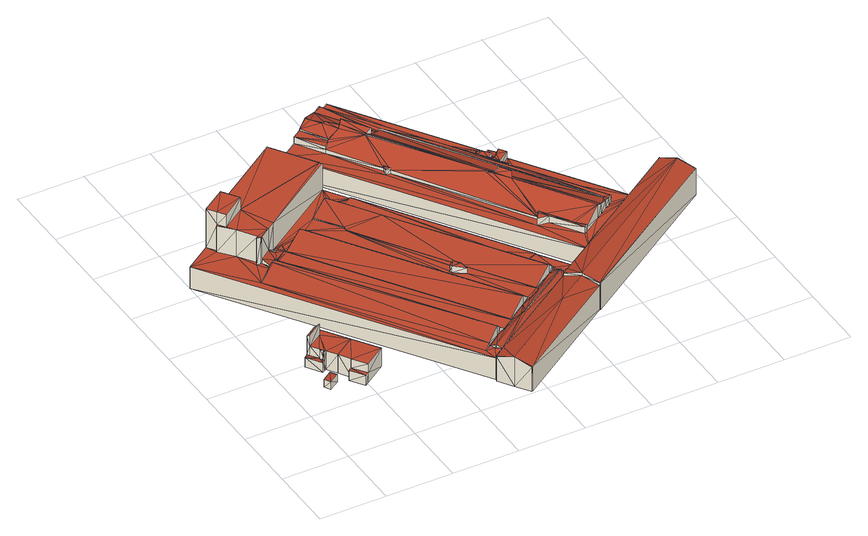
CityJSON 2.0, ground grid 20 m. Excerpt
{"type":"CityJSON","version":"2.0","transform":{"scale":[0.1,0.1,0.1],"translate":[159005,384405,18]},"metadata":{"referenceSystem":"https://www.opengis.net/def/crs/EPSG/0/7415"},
"CityObjects":{
"building1":{"type":"Building","attributes":{"oorspronkelijk_bouwjaar":2013,"status":"Pand in gebruik","geconstateerd":false,"h_maaiveld":18.46,"dak_type":"single horizontal","pw_datum":"2016-12-01","pw_actueel":"yes","pw_bron":"ahn3","reconstructie_methode":"tudelft3d-geoflow","versie_methode":"v21.03.1","kas_warenhuis":false,"ondergronds_type":"above ground","lod11_replace":false,"reconstruction_skipped":false},"geometry":[{"type":"Solid","lod":"2.2","boundaries":[[[[0,1,2]],[[2,1,3]],[[4,1,5]],[[5,1,0]],[[5,0,6]],[[6,0,2]],[[7,3,1]],[[4,7,1]],[[6,2,3]],[[7,6,3]],[[6,7,4]],[[5,6,4]]]],"semantics":{"surfaces":[{"type":"GroundSurface"},{"type":"WallSurface"},{"type":"RoofSurface"}],"values":[[0,0,1,1,1,1,1,1,1,1,2,2]]}}]},
"building2":{"type":"Building","attributes":{"oorspronkelijk_bouwjaar":2013,"status":"Pand in gebruik","geconstateerd":false,"h_maaiveld":18.43,"dak_type":"slanted","pw_datum":"2016-12-01","pw_actueel":"yes","pw_bron":"ahn3","reconstructie_methode":"tudelft3d-geoflow","versie_methode":"v21.03.1","kas_warenhuis":false,"ondergronds_type":"above ground","lod11_replace":false,"reconstruction_skipped":false},"geometry":[{"type":"Solid","lod":"2.2","boundaries":[[[[8,9,10]],[[11,9,12]],[[13,14,12]],[[14,15,11]],[[14,11,12]],[[10,16,8]],[[11,10,9]],[[17,16,10]],[[18,17,10]],[[19,18,20]],[[20,18,11]],[[11,18,10]],[[21,22,23]],[[23,22,24]],[[9,24,12]],[[24,22,12]],[[25,26,18]],[[19,25,18]],[[27,28,26]],[[25,27,26]],[[29,30,31]],[[32,29,31]],[[33,15,34]],[[34,15,14]],[[35,29,36]],[[36,29,37]],[[34,14,13]],[[38,34,13]],[[39,8,16]],[[17,39,16]],[[24,9,39]],[[39,9,8]],[[32,31,40]],[[41,32,40]],[[41,40,28]],[[27,41,28]],[[20,11,33]],[[33,11,15]],[[29,24,30]],[[35,23,29]],[[29,23,24]],[[36,37,21]],[[21,37,22]],[[38,13,12]],[[22,38,12]],[[18,26,17]],[[17,26,40]],[[40,26,28]],[[31,30,39]],[[31,39,40]],[[24,39,30]],[[39,17,40]],[[20,33,34]],[[32,27,37]],[[20,34,37]],[[19,20,27]],[[37,34,38]],[[22,37,38]],[[19,27,25]],[[29,32,37]],[[27,20,37]],[[41,27,32]],[[36,21,35]],[[35,21,23]]]],"semantics":{"surfaces":[{"type":"GroundSurface"},{"type":"WallSurface"},{"type":"RoofSurface"}],"values":[[0,0,0,0,0,0,0,1,1,1,1,1,1,1,1,1,1,1,1,1,1,1,1,1,1,1,1,1,1,1,1,1,1,1,1,1,1,1,1,1,1,1,1,1,1,2,2,2,2,2,2,2,2,2,2,2,2,2,2,2,2,2,2,2]]}}]},
"building3":{"type":"Building","attributes":{"oorspronkelijk_bouwjaar":2013,"status":"Pand in gebruik","geconstateerd":false,"h_maaiveld":18.44,"dak_type":"multiple horizontal","pw_datum":"2016-12-01","pw_actueel":"yes","pw_bron":"ahn3","reconstructie_methode":"tudelft3d-geoflow","versie_methode":"v21.03.1","kas_warenhuis":false,"ondergronds_type":"above ground","lod11_replace":false,"reconstruction_skipped":false},"geometry":[{"type":"Solid","lod":"2.2","boundaries":[[[[14,42,43]],[[44,45,46]],[[46,45,47]],[[15,14,43]],[[45,43,47]],[[43,42,47]],[[33,15,43]],[[48,33,43]],[[49,42,34]],[[34,42,14]],[[50,45,44]],[[51,50,44]],[[51,44,52]],[[52,44,46]],[[48,43,50]],[[53,48,50]],[[50,43,45]],[[34,14,33]],[[33,14,15]],[[54,55,49]],[[49,55,42]],[[42,55,47]],[[53,50,54]],[[54,50,55]],[[52,46,55]],[[55,46,47]],[[54,49,48]],[[53,54,48]],[[48,49,34]],[[33,48,34]],[[55,50,52]],[[52,50,51]]]],"semantics":{"surfaces":[{"type":"GroundSurface"},{"type":"WallSurface"},{"type":"RoofSurface"}],"values":[[0,0,0,0,0,0,1,1,1,1,1,1,1,1,1,1,1,1,1,1,1,1,1,1,1,1,2,2,2,2,2,2]]}}]},
"building4":{"type":"Building","attributes":{"oorspronkelijk_bouwjaar":1949,"status":"Pand in gebruik (niet ingemeten)","geconstateerd":false,"h_maaiveld":18.39,"dak_type":"slanted","pw_datum":"2016-12-01","pw_actueel":"yes","pw_bron":"ahn3","reconstructie_methode":"tudelft3d-geoflow","versie_methode":"v21.03.1","kas_warenhuis":false,"ondergronds_type":"above ground","lod11_replace":false,"reconstruction_skipped":false},"geometry":[{"type":"Solid","lod":"2.2","boundaries":[[[[56,57,58]],[[56,58,59]],[[60,61,62]],[[63,64,65]],[[56,59,66]],[[67,68,63]],[[67,63,69]],[[67,69,70]],[[71,68,67]],[[68,72,63]],[[72,73,74]],[[61,60,75]],[[75,60,76]],[[75,77,74]],[[78,79,80]],[[77,72,74]],[[75,76,77]],[[81,72,77]],[[82,79,83]],[[84,72,81]],[[63,72,84]],[[63,84,64]],[[65,64,85]],[[85,56,66]],[[65,85,66]],[[83,56,85]],[[86,80,79]],[[82,87,79]],[[79,87,86]],[[88,79,78]],[[89,79,88]],[[90,91,83]],[[79,90,83]],[[91,56,83]],[[92,56,93]],[[94,95,96]],[[96,95,85]],[[85,95,83]],[[97,64,98]],[[99,97,98]],[[98,64,84]],[[100,60,101]],[[101,60,62]],[[102,103,104]],[[104,103,68]],[[68,103,72]],[[105,65,106]],[[106,65,66]],[[98,84,107]],[[107,84,81]],[[108,82,95]],[[95,82,83]],[[109,110,111]],[[112,109,111]],[[111,110,113]],[[114,115,116]],[[117,114,116]],[[118,119,120]],[[120,119,121]],[[122,123,124]],[[125,126,124]],[[127,128,129]],[[130,127,129]],[[80,128,78]],[[129,128,80]],[[131,132,133]],[[134,135,136]],[[136,135,137]],[[132,131,138]],[[139,132,138]],[[140,131,141]],[[138,131,140]],[[142,143,144]],[[145,142,144]],[[146,147,148]],[[149,146,148]],[[150,151,152]],[[153,150,152]],[[152,151,154]],[[155,87,108]],[[108,87,82]],[[156,155,157]],[[158,156,157]],[[157,155,159]],[[160,161,162]],[[163,160,162]],[[129,80,164]],[[165,129,164]],[[164,80,86]],[[166,167,168]],[[169,166,168]],[[170,171,172]],[[173,174,100]],[[100,174,60]],[[60,174,76]],[[175,176,177]],[[153,152,175]],[[175,152,176]],[[178,179,180]],[[181,182,183]],[[183,182,184]],[[169,168,185]],[[186,169,185]],[[187,185,188]],[[187,186,185]],[[157,159,162]],[[162,159,189]],[[152,154,190]],[[190,154,191]],[[192,193,194]],[[195,192,194]],[[196,197,198]],[[198,197,199]],[[200,201,197]],[[196,200,197]],[[197,201,202]],[[203,204,205]],[[206,203,205]],[[207,208,150]],[[150,208,151]],[[151,208,209]],[[208,207,210]],[[211,212,210]],[[212,211,213]],[[214,215,201]],[[201,215,202]],[[195,194,216]],[[217,195,216]],[[218,107,219]],[[220,218,219]],[[77,107,81]],[[219,107,77]],[[221,222,102]],[[102,222,103]],[[223,118,117]],[[224,223,117]],[[225,226,227]],[[227,226,228]],[[229,230,231]],[[232,229,231]],[[233,234,235]],[[235,234,236]],[[237,238,128]],[[127,237,128]],[[230,229,239]],[[238,237,239]],[[240,241,242]],[[243,244,245]],[[245,244,246]],[[247,248,249]],[[250,247,249]],[[251,248,252]],[[249,248,251]],[[250,249,253]],[[254,250,253]],[[255,256,105]],[[105,256,65]],[[65,256,63]],[[183,184,107]],[[218,183,107]],[[136,137,257]],[[257,137,258]],[[259,260,261]],[[262,259,261]],[[263,261,264]],[[265,266,267]],[[268,217,267]],[[267,217,216]],[[269,270,265]],[[265,270,266]],[[270,269,271]],[[272,273,274]],[[274,273,275]],[[276,79,277]],[[277,79,89]],[[278,279,280]],[[280,279,281]],[[74,281,75]],[[281,279,75]],[[282,283,284]],[[284,283,285]],[[286,287,288]],[[289,286,288]],[[288,287,290]],[[291,292,293]],[[288,290,293]],[[262,261,294]],[[295,262,294]],[[294,261,263]],[[295,294,296]],[[296,294,297]],[[297,294,298]],[[200,299,201]],[[165,164,300]],[[300,164,301]],[[302,303,304]],[[130,129,304]],[[305,306,307]],[[307,306,308]],[[284,285,309]],[[309,285,310]],[[309,310,286]],[[286,310,287]],[[289,288,311]],[[312,289,311]],[[149,148,313]],[[307,308,282]],[[282,308,283]],[[314,305,315]],[[315,305,316]],[[120,121,115]],[[114,120,115]],[[317,318,319]],[[319,318,320]],[[178,180,321]],[[322,178,321]],[[274,275,128]],[[128,275,78]],[[78,275,88]],[[138,140,209]],[[208,138,209]],[[323,276,324]],[[324,276,325]],[[326,57,56]],[[92,326,56]],[[106,66,59]],[[327,106,59]],[[328,329,330]],[[331,332,333]],[[333,332,334]],[[104,68,71]],[[335,104,71]],[[335,71,67]],[[336,335,67]],[[337,69,63]],[[256,337,63]],[[338,61,279]],[[279,61,75]],[[339,340,174]],[[173,339,174]],[[341,342,204]],[[203,341,204]],[[343,344,342]],[[341,343,342]],[[193,192,179]],[[345,346,268]],[[268,346,217]],[[347,206,348]],[[348,206,205]],[[349,350,351]],[[351,350,352]],[[297,298,351]],[[252,248,353]],[[352,350,353]],[[190,191,302]],[[302,191,303]],[[312,311,339]],[[339,311,340]],[[354,340,355]],[[340,311,355]],[[356,357,358]],[[358,357,359]],[[359,357,360]],[[161,361,362]],[[362,361,363]],[[96,85,64]],[[97,96,64]],[[333,334,364]],[[364,334,365]],[[99,98,247]],[[247,98,248]],[[257,258,259]],[[259,258,260]],[[366,73,103]],[[103,73,72]],[[280,281,305]],[[314,280,305]],[[305,281,306]],[[367,368,278]],[[278,368,279]],[[101,62,338]],[[338,62,61]],[[369,370,225]],[[225,370,226]],[[371,146,372]],[[198,199,146]],[[146,199,147]],[[245,246,373]],[[374,245,373]],[[373,246,375]],[[336,67,376]],[[376,67,70]],[[376,70,69]],[[337,376,69]],[[254,253,255]],[[255,253,256]],[[327,59,58]],[[377,327,58]],[[227,228,378]],[[378,228,379]],[[364,365,118]],[[223,364,118]],[[118,365,119]],[[164,86,155]],[[156,164,155]],[[155,86,87]],[[224,117,380]],[[380,117,381]],[[381,117,116]],[[358,359,355]],[[311,358,355]],[[382,383,243]],[[243,383,244]],[[384,300,301]],[[158,157,384]],[[385,170,166]],[[166,170,167]],[[386,213,387]],[[388,389,390]],[[139,138,390]],[[386,387,388]],[[388,387,389]],[[220,219,345]],[[345,219,346]],[[111,113,391]],[[391,113,392]],[[391,392,369]],[[393,391,369]],[[369,392,370]],[[232,231,394]],[[393,369,394]],[[315,316,367]],[[367,316,368]],[[380,381,272]],[[272,381,273]],[[235,236,395]],[[396,235,395]],[[90,236,91]],[[395,236,90]],[[397,324,331]],[[331,324,332]],[[332,324,325]],[[398,399,397]],[[397,399,324]],[[400,401,402]],[[402,401,403]],[[403,401,404]],[[222,251,405]],[[221,249,222]],[[222,249,251]],[[406,362,382]],[[382,362,383]],[[383,362,363]],[[145,144,406]],[[406,144,362]],[[123,122,407]],[[134,321,135]],[[134,322,321]],[[347,348,408]],[[408,348,409]],[[408,409,410]],[[410,409,411]],[[410,411,344]],[[343,410,344]],[[412,413,414]],[[415,412,414]],[[277,89,275]],[[275,89,88]],[[416,126,417]],[[417,126,125]],[[418,416,417]],[[240,242,413]],[[412,240,413]],[[281,74,366]],[[366,74,73]],[[163,162,419]],[[419,162,420]],[[420,162,189]],[[419,420,161]],[[160,419,161]],[[161,420,361]],[[421,422,328]],[[328,422,329]],[[423,291,421]],[[421,291,422]],[[424,425,291]],[[423,424,291]],[[291,425,292]],[[426,372,427]],[[222,405,428]],[[429,430,428]],[[340,354,357]],[[357,354,360]],[[415,414,356]],[[356,414,357]],[[431,432,433]],[[215,214,433]],[[432,431,429]],[[429,431,430]],[[112,111,141]],[[131,112,141]],[[319,320,399]],[[398,319,399]],[[399,320,434]],[[402,403,317]],[[317,403,318]],[[92,93,94]],[[94,93,95]],[[377,58,326]],[[326,58,57]],[[418,417,385]],[[385,417,170]],[[170,417,171]],[[296,297,181]],[[181,297,182]],[[435,436,143]],[[142,435,143]],[[374,373,435]],[[435,373,436]],[[437,438,439]],[[440,441,439]],[[438,437,442]],[[371,372,425]],[[424,371,425]],[[425,372,426]],[[378,379,443]],[[443,379,444]],[[445,446,233]],[[233,446,234]],[[443,444,445]],[[445,444,446]],[[93,56,236]],[[236,56,91]],[[441,440,349]],[[349,440,350]],[[399,434,404]],[[401,399,404]],[[396,395,400]],[[400,395,401]],[[395,90,276]],[[323,395,276]],[[276,90,79]],[[219,77,76]],[[174,219,76]],[[187,188,416]],[[416,188,126]],[[373,375,110]],[[109,373,110]],[[336,447,221]],[[249,447,253]],[[249,221,447]],[[221,102,104]],[[104,335,336]],[[221,104,336]],[[211,177,384]],[[109,133,144]],[[389,133,390]],[[139,390,132]],[[390,133,132]],[[211,162,161]],[[389,362,133]],[[387,362,389]],[[153,175,211]],[[150,153,210]],[[211,157,162]],[[150,210,207]],[[153,211,210]],[[175,177,211]],[[211,384,157]],[[384,177,300]],[[213,211,161]],[[213,161,387]],[[161,362,387]],[[144,143,109]],[[144,133,362]],[[436,109,143]],[[436,373,109]],[[412,415,356]],[[240,356,358]],[[240,412,356]],[[241,293,427]],[[293,426,427]],[[292,425,293]],[[425,426,293]],[[241,358,311]],[[288,293,241]],[[288,241,311]],[[240,358,241]],[[294,263,264]],[[202,215,197]],[[197,215,433]],[[432,429,433]],[[429,197,433]],[[442,123,407]],[[437,125,124]],[[294,351,298]],[[349,351,294]],[[448,441,449]],[[417,441,448]],[[172,417,448]],[[294,264,449]],[[449,441,349]],[[294,449,349]],[[171,417,172]],[[417,439,441]],[[439,417,437]],[[417,125,437]],[[437,124,123]],[[437,123,442]],[[407,197,429]],[[442,407,429]],[[313,147,407]],[[148,147,313]],[[147,199,407]],[[199,197,407]],[[120,114,118]],[[118,114,117]],[[250,254,247]],[[92,96,377]],[[247,254,97]],[[92,377,326]],[[94,96,92]],[[96,254,377]],[[97,254,96]],[[99,247,97]],[[327,377,105]],[[106,327,105]],[[105,377,254]],[[255,105,254]],[[289,312,286]],[[100,339,173]],[[100,101,368]],[[101,338,368]],[[338,279,368]],[[368,312,339]],[[316,282,368]],[[286,312,284]],[[100,368,339]],[[309,286,284]],[[316,305,307]],[[282,312,368]],[[307,282,316]],[[284,312,282]],[[111,393,394]],[[303,191,304]],[[111,231,141]],[[151,127,191]],[[111,391,393]],[[231,111,394]],[[140,141,231]],[[140,231,230]],[[140,230,209]],[[130,304,127]],[[230,239,209]],[[237,151,209]],[[239,237,209]],[[127,151,237]],[[191,127,304]],[[154,151,191]],[[116,277,381]],[[381,277,273]],[[273,277,275]],[[121,276,115]],[[365,334,119]],[[115,276,277]],[[116,115,277]],[[121,334,276]],[[325,276,332]],[[334,121,119]],[[332,276,334]],[[256,253,447]],[[337,447,336]],[[337,256,447]],[[337,336,376]],[[218,220,271]],[[267,345,268]],[[266,220,345]],[[266,345,267]],[[270,220,266]],[[183,218,271]],[[271,220,270]],[[342,344,260]],[[260,344,411]],[[409,167,411]],[[348,167,409]],[[261,172,264]],[[167,170,411]],[[172,448,264]],[[448,449,264]],[[170,261,411]],[[170,172,261]],[[261,260,411]],[[297,351,182]],[[98,352,353]],[[182,351,352]],[[182,107,184]],[[98,353,248]],[[182,352,98]],[[182,98,107]],[[129,165,304]],[[176,302,300]],[[300,302,165]],[[165,302,304]],[[302,176,190]],[[177,176,300]],[[176,152,190]],[[322,265,267]],[[194,193,216]],[[216,193,267]],[[269,295,183]],[[193,179,178]],[[193,178,267]],[[178,322,267]],[[322,450,265]],[[450,269,265]],[[295,269,450]],[[296,183,295]],[[183,271,269]],[[181,183,296]],[[416,418,187]],[[187,418,186]],[[318,403,404]],[[320,318,434]],[[434,318,404]],[[158,384,156]],[[156,301,164]],[[156,384,301]],[[386,388,390]],[[213,390,138]],[[213,386,390]],[[213,208,210]],[[213,138,208]],[[212,213,210]],[[315,367,314]],[[314,278,280]],[[314,367,278]],[[406,243,145]],[[406,382,243]],[[243,245,435]],[[142,243,435]],[[435,245,374]],[[145,243,142]],[[378,443,232]],[[233,319,443]],[[445,233,443]],[[402,396,400]],[[235,396,402]],[[235,402,233]],[[317,319,233]],[[402,317,233]],[[319,364,443]],[[364,331,333]],[[398,397,319]],[[397,331,364]],[[397,364,319]],[[128,380,272]],[[272,274,128]],[[238,380,128]],[[232,225,227]],[[394,369,225]],[[238,239,380]],[[229,224,380]],[[239,229,380]],[[232,394,225]],[[378,232,227]],[[223,224,229]],[[443,223,229]],[[443,364,223]],[[232,443,229]],[[408,410,343]],[[203,408,341]],[[341,408,343]],[[206,408,203]],[[347,408,206]],[[133,109,112]],[[131,133,112]],[[340,357,414]],[[204,258,205]],[[174,135,321]],[[414,413,185]],[[135,340,168]],[[180,174,321]],[[174,180,179]],[[192,219,179]],[[346,219,192]],[[346,192,195]],[[346,195,217]],[[219,174,179]],[[340,135,174]],[[340,414,185]],[[413,242,188]],[[185,413,188]],[[168,340,185]],[[205,258,348]],[[137,168,258]],[[348,258,167]],[[135,168,137]],[[167,258,168]],[[204,342,260]],[[258,204,260]],[[419,160,163]],[[360,354,359]],[[359,354,355]],[[281,366,308]],[[433,214,201]],[[290,310,329]],[[428,103,222]],[[430,431,428]],[[431,433,299]],[[428,431,103]],[[299,433,201]],[[103,431,299]],[[103,299,330]],[[310,290,287]],[[103,330,366]],[[291,329,422]],[[293,329,291]],[[306,281,308]],[[290,329,293]],[[283,366,330]],[[310,283,330]],[[329,310,330]],[[283,310,285]],[[308,366,283]],[[166,186,418]],[[166,169,186]],[[166,418,385]],[[330,299,200]],[[196,421,200]],[[328,330,421]],[[424,423,196]],[[421,330,200]],[[423,421,196]],[[241,427,242]],[[427,188,242]],[[372,188,427]],[[372,126,188]],[[146,126,372]],[[149,126,146]],[[124,126,149]],[[124,149,313]],[[124,313,407]],[[124,407,122]],[[198,424,196]],[[146,371,198]],[[198,371,424]],[[108,95,383]],[[189,159,420]],[[236,234,446]],[[155,108,159]],[[446,444,379]],[[236,446,379]],[[236,379,93]],[[228,226,93]],[[379,228,93]],[[226,370,392]],[[392,113,93]],[[226,392,93]],[[113,110,93]],[[110,95,93]],[[375,95,110]],[[246,95,375]],[[244,383,246]],[[383,95,246]],[[363,361,383]],[[420,108,383]],[[361,420,383]],[[159,108,420]],[[401,395,399]],[[399,323,324]],[[399,395,323]],[[438,442,439]],[[428,442,429]],[[350,251,353]],[[428,405,442]],[[405,440,442]],[[251,350,440]],[[252,353,251]],[[440,439,442]],[[251,440,405]],[[257,259,450]],[[295,259,262]],[[295,450,259]],[[450,136,257]],[[322,136,450]],[[134,136,322]]]],"semantics":{"surfaces":[{"type":"GroundSurface"},{"type":"WallSurface"},{"type":"RoofSurface"}],"values":[[0,0,0,0,0,0,0,0,0,0,0,0,0,0,0,0,0,0,0,0,0,0,0,0,0,0,0,0,0,0,0,0,0,0,1,1,1,1,1,1,1,1,1,1,1,1,1,1,1,1,1,1,1,1,1,1,1,1,1,1,1,1,1,1,1,1,1,1,1,1,1,1,1,1,1,1,1,1,1,1,1,1,1,1,1,1,1,1,1,1,1,1,1,1,1,1,1,1,1,1,1,1,1,1,1,1,1,1,1,1,1,1,1,1,1,1,1,1,1,1,1,1,1,1,1,1,1,1,1,1,1,1,1,1,1,1,1,1,1,1,1,1,1,1,1,1,1,1,1,1,1,1,1,1,1,1,1,1,1,1,1,1,1,1,1,1,1,1,1,1,1,1,1,1,1,1,1,1,1,1,1,1,1,1,1,1,1,1,1,1,1,1,1,1,1,1,1,1,1,1,1,1,1,1,1,1,1,1,1,1,1,1,1,1,1,1,1,1,1,1,1,1,1,1,1,1,1,1,1,1,1,1,1,1,1,1,1,1,1,1,1,1,1,1,1,1,1,1,1,1,1,1,1,1,1,1,1,1,1,1,1,1,1,1,1,1,1,1,1,1,1,1,1,1,1,1,1,1,1,1,1,1,1,1,1,1,1,1,1,1,1,1,1,1,1,1,1,1,1,1,1,1,1,1,1,1,1,1,1,1,1,1,1,1,1,1,1,1,1,1,1,1,1,1,1,1,1,1,1,1,1,1,1,1,1,1,1,1,1,1,1,1,1,1,1,1,1,1,1,1,1,1,1,1,1,1,1,1,1,1,1,1,1,1,1,1,1,1,1,1,1,1,1,1,1,1,1,1,1,1,1,1,1,1,1,1,1,1,1,1,1,1,1,1,1,1,1,1,1,1,1,1,1,1,1,1,1,1,1,1,1,1,1,1,1,1,1,1,1,1,1,1,1,1,1,1,1,1,1,1,1,1,1,1,1,1,1,1,1,1,1,1,1,1,1,1,1,1,2,2,2,2,2,2,2,2,2,2,2,2,2,2,2,2,2,2,2,2,2,2,2,2,2,2,2,2,2,2,2,2,2,2,2,2,2,2,2,2,2,2,2,2,2,2,2,2,2,2,2,2,2,2,2,2,2,2,2,2,2,2,2,2,2,2,2,2,2,2,2,2,2,2,2,2,2,2,2,2,2,2,2,2,2,2,2,2,2,2,2,2,2,2,2,2,2,2,2,2,2,2,2,2,2,2,2,2,2,2,2,2,2,2,2,2,2,2,2,2,2,2,2,2,2,2,2,2,2,2,2,2,2,2,2,2,2,2,2,2,2,2,2,2,2,2,2,2,2,2,2,2,2,2,2,2,2,2,2,2,2,2,2,2,2,2,2,2,2,2,2,2,2,2,2,2,2,2,2,2,2,2,2,2,2,2,2,2,2,2,2,2,2,2,2,2,2,2,2,2,2,2,2,2,2,2,2,2,2,2,2,2,2,2,2,2,2,2,2,2,2,2,2,2,2,2,2,2,2,2,2,2,2,2,2,2,2,2,2,2,2,2,2,2,2,2,2,2,2,2,2,2,2,2,2,2,2,2,2,2,2,2,2,2,2,2,2,2,2,2,2,2,2,2,2,2,2,2,2,2,2,2,2,2,2,2,2,2,2,2,2,2,2,2,2,2,2,2,2,2,2,2,2,2,2,2,2,2,2,2,2,2,2,2,2,2,2,2,2,2,2,2,2,2,2,2,2,2,2,2,2,2,2,2,2,2,2,2]]}}]}
},
"vertices":[
[92,293,5],[122,313,5],[104,275,5],[134,295,5],[122,313,30],[92,293,30],[104,275,29],[134,295,29],
[93,394,4],[104,402,4],[129,355,4],[135,358,4],[138,425,4],[168,445,4],[218,371,4],[155,329,4],[122,350,4],[122,350,36],[129,355,36],[129,355,65],[135,358,65],[138,425,97],[138,425,65],[104,402,97],[104,402,36],[127,358,65],[127,358,36],[132,362,65],[132,362,36],[109,395,65],[109,395,36],[124,373,36],[124,373,65],[155,329,65],[218,371,65],[109,395,101],[155,427,100],[155,427,65],[168,445,65],[93,394,36],[124,369,36],[124,369,65],
[268,297,4],[177,295,4],[165,287,4],[175,294,4],[192,246,4],[204,254,4],[177,295,65],[268,297,65],[175,294,36],[165,287,37],[192,246,36],[175,294,65],[204,254,65],[204,254,36],
[1169,542,4],[1294,626,4],[1323,582,4],[1353,538,4],[463,966,4],[378,1094,4],[463,967,4],[888,229,4],[878,347,4],[889,230,4],[891,228,4],[528,50,4],[502,96,4],[561,9,4],[557,7,4],[499,94,4],[500,99,4],[0,840,4],[79,893,4],[149,940,4],[468,959,4],[514,891,4],[605,1246,4],[931,896,4],[561,1216,4],[815,440,4],[457,1146,4],[954,401,4],[877,348,4],[956,399,4],[535,1199,4],[509,1181,4],[631,1263,4],[668,1288,4],[948,871,4],[962,851,4],[1169,542,91],[1169,542,66],[954,401,90],[954,401,66],[956,399,91],[878,347,91],[877,348,75],[877,348,90],[463,966,161],[463,967,161],[500,99,82],[500,99,75],[502,96,83],[889,230,91],[891,228,90],[815,440,75],[457,1146,66],[1040,506,111],[1040,506,66],[1056,517,99],[1056,517,101],[1056,517,66],[813,1015,75],[813,1015,66],[800,1011,66],[800,1011,75],[822,978,75],[822,978,66],[831,982,75],[831,982,66],[621,221,75],[621,221,76],[620,222,75],[618,226,72],[618,226,75],[605,1246,90],[605,1246,88],[561,1216,106],[561,1216,107],[910,735,102],[910,735,121],[900,717,112],[384,862,78],[384,862,75],[434,787,78],[434,787,75],[890,765,102],[890,765,121],[890,765,99],[910,735,99],[954,511,88],[954,511,77],[905,585,77],[905,585,88],[583,201,75],[583,201,73],[588,202,74],[588,202,75],[632,1151,122],[632,1151,100],[622,1140,113],[622,1140,115],[622,1140,104],[509,1181,66],[509,1181,88],[559,1104,78],[559,1104,88],[559,1104,66],[664,944,84],[664,944,77],[653,961,77],[653,961,84],[535,1199,88],[535,1199,92],[574,481,76],[574,481,75],[341,829,75],[341,829,76],[704,288,75],[704,288,70],[709,281,75],[468,959,161],[468,959,75],[614,1132,109],[614,1132,108],[580,1122,92],[454,908,85],[464,911,75],[454,908,75],[828,368,76],[828,368,75],[787,429,76],[787,429,75],[316,813,75],[316,813,100],[252,772,76],[252,772,75],[653,961,66],[599,1173,111],[599,1173,105],[477,896,75],[477,896,73],[479,892,74],[479,892,75],[556,188,101],[556,188,70],[566,196,89],[566,196,70],[513,156,83],[513,156,75],[513,156,72],[601,499,95],[601,499,75],[599,500,75],[599,500,95],[681,1077,122],[681,1077,103],[681,1077,100],[664,1071,113],[661,1070,111],[661,1070,114],[858,779,112],[515,153,75],[515,153,74],[479,891,74],[479,891,75],[815,440,77],[514,891,75],[514,891,77],[537,123,82],[537,123,75],[822,978,88],[800,1011,88],[1093,542,88],[1093,542,66],[1105,550,88],[1105,550,66],[723,1101,88],[723,1101,83],[1084,554,85],[1084,554,88],[926,823,88],[926,823,66],[962,851,88],[962,851,66],[707,1094,89],[707,1094,88],[712,1096,88],[249,777,76],[211,751,75],[249,777,75],[919,552,88],[919,552,66],[977,464,88],[977,464,66],[846,328,90],[846,328,75],[827,315,83],[827,315,90],[827,315,71],[846,328,71],[858,271,100],[858,271,108],[888,229,91],[888,229,83],[434,775,76],[434,775,75],[620,496,76],[620,496,75],[744,311,75],[744,311,76],[744,311,71],[747,306,75],[483,873,81],[483,873,76],[481,885,76],[479,891,76],[736,493,81],[736,493,76],[745,491,76],[632,1262,88],[632,1262,66],[631,1263,88],[631,1263,66],[931,896,66],[668,1288,66],[149,940,201],[149,940,161],[79,893,201],[79,893,75],[129,820,161],[129,820,75],[164,769,161],[164,769,75],[169,761,161],[169,761,75],[171,759,91],[171,759,161],[171,759,75],[191,729,75],[191,729,72],[188,734,75],[805,353,71],[805,353,101],[818,361,87],[818,361,75],[818,361,71],[494,140,75],[579,1124,92],[579,1124,88],[589,1174,108],[589,1174,107],[570,1203,107],[97,867,161],[97,867,75],[93,862,161],[93,862,75],[156,762,161],[156,762,75],[205,783,91],[205,783,161],[589,201,75],[97,867,201],[113,844,201],[113,844,161],[920,843,88],[920,843,66],[908,851,88],[908,851,66],[439,898,75],[439,898,100],[931,896,74],[908,883,73],[908,883,66],[1294,626,91],[1353,538,91],[181,726,97],[181,726,75],[128,686,75],[904,887,88],[904,887,66],[890,890,88],[890,890,66],[499,94,83],[528,50,100],[561,9,83],[378,1094,161],[228,798,161],[228,798,75],[611,484,94],[611,484,75],[614,480,94],[614,480,75],[505,889,76],[505,889,75],[583,488,95],[583,488,75],[834,341,86],[834,341,82],[822,356,75],[834,341,75],[842,333,75],[228,798,65],[205,783,65],[230,782,83],[230,782,75],[221,775,83],[221,775,58],[230,782,58],[664,944,66],[901,579,74],[901,579,66],[889,878,88],[889,878,66],[0,840,75],[183,892,201],[183,892,161],[1078,535,88],[1078,535,66],[214,747,76],[214,747,75],[986,470,79],[986,470,88],[986,470,66],[557,7,83],[1323,582,107],[954,776,88],[954,776,66],[634,1260,88],[634,1260,66],[886,557,88],[886,557,66],[573,1117,88],[704,288,76],[857,776,113],[857,776,110],[870,759,113],[870,759,111],[871,759,112],[1078,532,91],[1078,532,66],[1078,535,90],[1081,543,88],[948,871,76],[948,871,88],[908,883,88],[924,865,88],[924,865,75],[932,857,88],[932,857,76],[933,856,88],[933,856,66],[932,857,66],[537,123,72],[901,579,88],[589,200,75],[585,480,95],[585,480,75],[616,456,94],[616,456,75],[251,781,77],[251,781,75],[250,795,75],[250,795,84],[618,226,76],[680,270,71],[680,270,100],[649,945,84],[649,945,66],[184,723,97],[184,723,75],[191,729,100],[192,729,100],[192,729,72],[214,747,73],[212,750,75],[534,127,75],[525,139,84],[525,139,75],[521,137,75],[521,137,84],[516,152,75],[924,865,66],[958,502,88],[958,502,76],[650,227,82],[650,227,86],[658,228,84],[665,229,82],[665,229,86],[650,223,84],[936,796,88],[936,796,66],[941,801,88],[941,801,66],[764,209,100],[709,280,75],[747,305,75],[533,758,100]
]}
